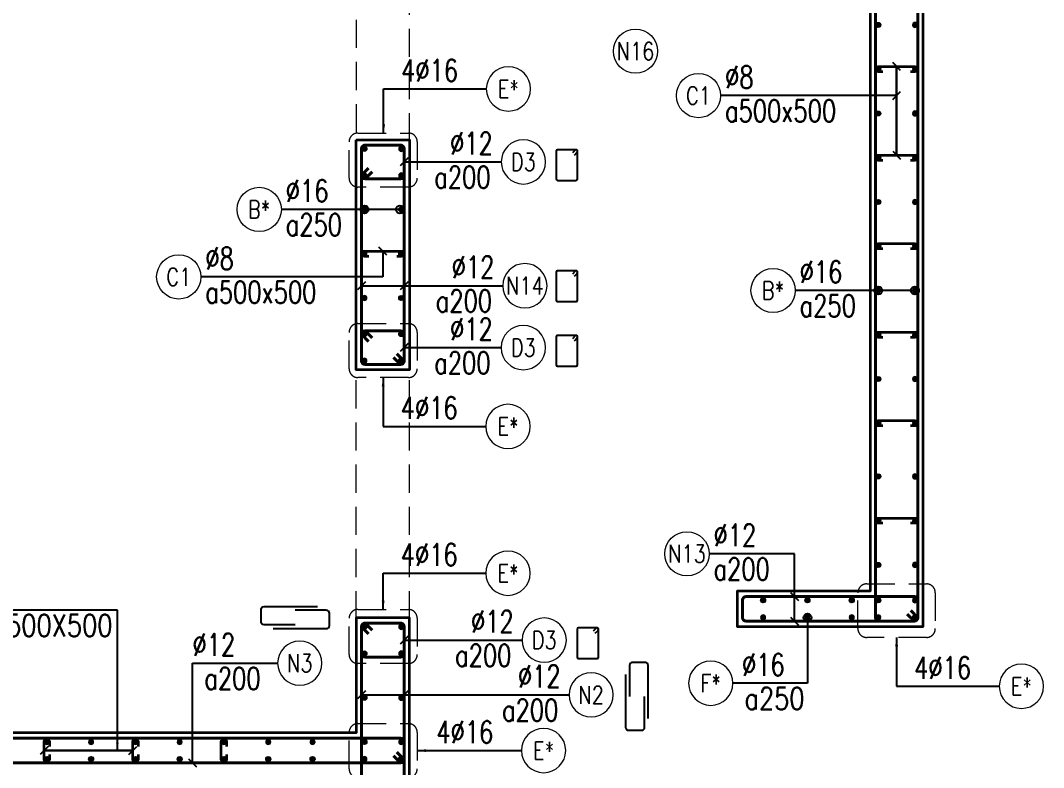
# Model space of a CAD drawing. Header units: millimetres. Extents: x 738475 to 1279438, y -34239 to 156422.
# Drawn here: x 1065577 to 1071351, y 141270 to 145490 of the extents above; entities that cross this region are included whole.
import ezdxf
from ezdxf.enums import TextEntityAlignment as Align

# ---------------------------------------------------------------- set-up
doc = ezdxf.new("R2010")
doc.units = ezdxf.units.MM
doc.header["$MEASUREMENT"] = 0
doc.linetypes.add('HIDDEN2', pattern=[4.7625, 3.175, -1.5875])
doc.layers.get('0').update_dxf_attribs({"lineweight": 20})
for name, color, linetype, lineweight in [('KC-LEADER', 153, 'Continuous', 18), ('KC-THEP', 6, 'Continuous', 40), ('NDC_S_BEAM', 3, 'HIDDEN2', 20), ('NDC_S_DIM', 1, 'Continuous', 15), ('NDC_S_HIDDEN', 8, 'HIDDEN2', 13), ('NDC_S_LEADER', 1, 'Continuous', 15), ('NDC_S_REBAR', 4, 'Continuous', 35), ('NDC_S_STIRRUP', 4, 'Continuous', 40), ('NDC_S_VN TEXT', 7, 'Continuous', 20), ('NDC_S_WALL', 6, 'Continuous', 35)]:
    doc.layers.add(name, color=color, linetype=linetype, lineweight=lineweight)
doc.layers.add('Leader', color=6, linetype='Continuous')
doc.layers.add('Ligature', color=1, linetype='Continuous')
doc.styles.add('NDC_ARIAL', font='arial.ttf', dxfattribs={"width": 0.85})
doc.styles.add('NDC_DIM', font='', dxfattribs={"width": 0.75})
doc.styles.add('NDC_EN TXT', font='romans.shx', dxfattribs={"width": 0.8})
doc.styles.get('NDC_DIM').set_extended_font_data('Dotum')
doc.dimstyles.new('NDC_1-50', dxfattribs={"dimscale": 50, "dimtxt": 2.5, "dimasz": 1, "dimexe": 1.5, "dimexo": 0, "dimgap": 0.8, "dimtad": 1, "dimdec": 0, "dimdsep": 46, "dimtxsty": 'NDC_ARIAL', "dimblk": 'DIMMARK', "dimcen": 49999.938995, "dimdle": 1.5, "dimclrd": 1, "dimclre": 1, "dimclrt": 3, "dimadec": 0, "dimazin": 0, "dimtfac": 1, "dimtdec": 0, "dimtix": 1, "dimtmove": 2, "dimatfit": 3, "dimfxl": 1, "dimarcsym": 0})
doc.dimstyles.new('NDC_dim_30', dxfattribs={"dimscale": 30, "dimtxt": 2.5, "dimasz": 1.5, "dimexe": 1.5, "dimexo": 2.5, "dimgap": 1, "dimtad": 1, "dimdec": 0, "dimzin": 0, "dimdsep": 46, "dimtxsty": 'NDC_DIM', "dimblk": 'DIMMARK', "dimcen": 0.09, "dimdle": 1.2, "dimclrd": 1, "dimclre": 1, "dimclrt": 3, "dimadec": 0, "dimazin": 0, "dimtfac": 1, "dimtdec": 0, "dimtix": 1, "dimtofl": 0, "dimtmove": 0, "dimatfit": 3, "dimfxl": 6, "dimfxlon": 1, "dimtolj": 1, "dimtzin": 0, "dimarcsym": 0})

# ---------------------------------------------------------------- blocks, each defined once
blk = doc.blocks.new('THEP')
at = {"layer": 'KC-LEADER', "color": 6}
blk.add_circle((0, 0), 14, dxfattribs=at)
at = {"layer": 'KC-THEP'}
for p, q in [((-14, 0), (14, 0)), ((9.9, 9.9), (-9.9, -9.9)), ((-9.9, 9.9), (9.9, -9.9)), ((0, 14), (0, -14))]:
    blk.add_line(p, q, dxfattribs=at)
blk = doc.blocks.new('DIMMARK')
at = {"layer": 'NDC_S_DIM', "color": 1}
blk.add_line((-1.5, 0), (1, 0), dxfattribs=at)
at = {"layer": 'NDC_S_DIM', "color": 2, "const_width": 0.1}
blk.add_lwpolyline([(-0.42, -0.42), (0.42, 0.42)], dxfattribs=at)
blk = doc.blocks.new('*U13')
blk.add_circle((-2.5, 0), 2.5)
at = {"layer": 'NDC_S_VN TEXT', "color": 3, "style": 'NDC_EN TXT', "width": 0.75}
blk.add_attdef('DK1', (0.5, 0.85), '', height=2.5, dxfattribs=at)
at = {"layer": 'NDC_S_VN TEXT', "color": 7, "style": 'NDC_EN TXT', "width": 0.8}
blk.add_attdef('SH2', text='', height=2, dxfattribs=at).set_placement((-2.5, 0), align=Align.MIDDLE)
blk = doc.blocks.new('*U11')
blk.add_circle((-2.5, 0), 2.5)
at = {"layer": 'NDC_S_VN TEXT', "color": 3, "style": 'NDC_EN TXT', "width": 0.75}
for tag, p in [('DK1', (0.5, 0.85)), ('KC1', (0.5, -2.97))]:
    blk.add_attdef(tag, p, '', height=2.5, dxfattribs=at)
at = {"layer": 'NDC_S_VN TEXT', "color": 7, "style": 'NDC_EN TXT', "width": 0.8}
blk.add_attdef('SH2', text='', height=2, dxfattribs=at).set_placement((-2.5, 0), align=Align.MIDDLE)
blk = doc.blocks.new('A$C72321851')
at = {"layer": 'Ligature'}
for points in [[(-60.9, -129.3), (-60.9, 170.9, -0.414214), (-43.3, 188.5), (25.8, 188.5, -0.414214), (43.4, 170.9), (43.4, -4.3)], [(-39.7, -4.3), (-39.7, -179.5, 0.414214), (-22.1, -197.1), (47, -197.1, 0.414214), (64.6, -179.5), (64.6, 120.7)]]:
    blk.add_lwpolyline(points, format="xyb", dxfattribs=at)
blk = doc.blocks.new('*U10')
blk.add_circle((2.5, 0), 2.5)
at = {"layer": 'NDC_S_VN TEXT', "color": 3, "style": 'NDC_EN TXT'}
for tag, width, p in [('DK2', 0.75, (-0.85, 0.85)), ('KC2', 0.8, (-0.85, -2.97))]:
    blk.add_attdef(tag, text='', height=2.5, dxfattribs=dict(at, width=width)).set_placement(p, align=Align.RIGHT)
at = {"layer": 'NDC_S_VN TEXT', "color": 7, "style": 'NDC_EN TXT', "width": 0.8}
blk.add_attdef('SH3', text='', height=2, dxfattribs=at).set_placement((2.5, 0), align=Align.MIDDLE)
blk = doc.blocks.new('*U12')
blk.add_circle((-2.5, 0), 2.5)
at = {"layer": 'NDC_S_VN TEXT', "color": 3, "style": 'NDC_EN TXT', "width": 0.75}
for tag, p in [('DK1', (0.5, 0.85)), ('KC1', (0.5, -2.97))]:
    blk.add_attdef(tag, p, '', height=2.5, dxfattribs=at)
at = {"layer": 'NDC_S_VN TEXT', "color": 7, "style": 'NDC_EN TXT', "width": 0.8}
blk.add_attdef('SH2', text='', height=2, dxfattribs=at).set_placement((-2.5, 0), align=Align.MIDDLE)

msp = doc.modelspace()

# ---------------------------------------------------------------- linework, layer by layer
msp.add_circle((1069047.821, 145316.198), 125)
at = {"layer": 'Ligature'}
for points in [[(1068702.862, 144729.717), (1068718.828, 144745.683, 0.66817864), (1068713.054, 144759.621), (1068608.425, 144759.621, 0.41421356), (1068600.261, 144751.456), (1068600.261, 144594.348, 0.41421356), (1068608.426, 144586.184), (1068713.054, 144586.184, 0.41421356), (1068721.219, 144594.348), (1068721.219, 144751.456, 0.66817864), (1068707.281, 144757.229), (1068691.315, 144741.264)], [(1068702.834, 144045.288), (1068718.8, 144061.253, 0.66817864), (1068713.026, 144075.192), (1068608.397, 144075.192, 0.41421356), (1068600.232, 144067.027), (1068600.233, 143909.919, 0.41421356), (1068608.397, 143901.754), (1068713.026, 143901.754, 0.41421356), (1068721.191, 143909.919), (1068721.191, 144067.027, 0.66817864), (1068707.253, 144072.8), (1068691.287, 144056.834)], [(1068702.834, 143680.687), (1068718.8, 143696.652, 0.66817864), (1068713.026, 143710.591), (1068608.397, 143710.591, 0.41421356), (1068600.232, 143702.426), (1068600.233, 143545.318, 0.41421356), (1068608.397, 143537.153), (1068713.026, 143537.153, 0.41421356), (1068721.191, 143545.318), (1068721.191, 143702.426, 0.66817864), (1068707.253, 143708.199), (1068691.287, 143692.233)], [(1068820.534, 142028.801), (1068836.5, 142044.767, 0.66817864), (1068830.726, 142058.705), (1068726.097, 142058.705, 0.41421356), (1068717.933, 142050.54), (1068717.933, 141893.433, 0.41421356), (1068726.097, 141885.268), (1068830.726, 141885.268, 0.41421356), (1068838.891, 141893.433), (1068838.891, 142050.54, 0.66817864), (1068824.953, 142056.314), (1068808.987, 142040.348)]]:
    msp.add_lwpolyline(points, format="xyb", dxfattribs=at)
at = {"layer": 'NDC_S_BEAM', "ltscale": 50}
for p, q in [((1067471.673, 146207.897), (1067471.673, 144807.897)), ((1067771.673, 144807.897), (1067771.673, 146207.897)), ((1067471.673, 142107.897), (1067471.673, 143507.897)), ((1067771.673, 142107.897), (1067771.673, 143507.897))]:
    msp.add_line(p, q, dxfattribs=at)
at = {"layer": 'NDC_S_HIDDEN', "ltscale": 50}
for points in [[(1067481.406, 144853.843), (1067766.162, 144853.843, -0.41421356), (1067816.162, 144803.843), (1067816.162, 144598.835, -0.41421356), (1067766.162, 144548.835), (1067481.406, 144548.835, -0.41421356), (1067431.406, 144598.835), (1067431.406, 144803.843, -0.41421356)], [(1067481.406, 143777.732), (1067766.162, 143777.732, -0.41421356), (1067816.162, 143727.732), (1067816.162, 143522.724, -0.41421356), (1067766.162, 143472.724), (1067481.406, 143472.724, -0.41421356), (1067431.406, 143522.724), (1067431.406, 143727.732, -0.41421356)], [(1070352.719, 142307.148), (1070689.929, 142307.148, -0.41421356), (1070739.929, 142257.148), (1070739.929, 142054.892, -0.41421356), (1070689.929, 142004.892), (1070352.719, 142004.892, -0.41421356), (1070302.719, 142054.892), (1070302.719, 142257.148, -0.41421356)], [(1067481.406, 142162.901), (1067766.162, 142162.901, -0.41421356), (1067816.162, 142112.901), (1067816.162, 141907.893, -0.41421356), (1067766.162, 141857.893), (1067481.406, 141857.893, -0.41421356), (1067431.406, 141907.893), (1067431.406, 142112.901, -0.41421356)], [(1067481.406, 141518.185), (1067766.162, 141518.185, -0.41421356), (1067816.162, 141468.185), (1067816.162, 141263.177, -0.41421356), (1067766.162, 141213.177), (1067481.406, 141213.177, -0.41421356), (1067431.406, 141263.177), (1067431.406, 141468.185, -0.41421356)]]:
    msp.add_lwpolyline(points, format="xyb", close=True, dxfattribs=at)
at = {"layer": 'NDC_S_REBAR'}
for points in [[(1070443.16, 145199.354), (1070418.16, 145199.354, -1), (1070418.16, 145229.354), (1070625.185, 145229.354, -1), (1070625.185, 145199.354), (1070600.185, 145199.354)], [(1070443.16, 144699.354), (1070418.16, 144699.354, -1), (1070418.16, 144729.354), (1070625.185, 144729.354, -1), (1070625.185, 144699.354), (1070600.185, 144699.354)], [(1067543.16, 144157.18), (1067518.16, 144157.18, -1), (1067518.16, 144187.18), (1067725.185, 144187.18, -1), (1067725.185, 144157.18), (1067700.185, 144157.18)], [(1070443.16, 144199.354), (1070418.16, 144199.354, -1), (1070418.16, 144229.354), (1070625.185, 144229.354, -1), (1070625.185, 144199.354), (1070600.185, 144199.354)], [(1070443.16, 143699.354), (1070418.16, 143699.354, -1), (1070418.16, 143729.354), (1070625.185, 143729.354, -1), (1070625.185, 143699.354), (1070600.185, 143699.354)], [(1070443.16, 143199.354), (1070418.16, 143199.354, -1), (1070418.16, 143229.354), (1070625.185, 143229.354, -1), (1070625.185, 143199.354), (1070600.185, 143199.354)], [(1070443.16, 142649.354), (1070418.16, 142649.354, -1), (1070418.16, 142679.354), (1070625.185, 142679.354, -1), (1070625.185, 142649.354), (1070600.185, 142649.354)], [(1065740.185, 141343.051), (1065740.185, 141318.051, -1), (1065710.185, 141318.051), (1065710.185, 141414.354, -1), (1065740.185, 141414.354), (1065740.185, 141389.354)], [(1066240.185, 141343.051), (1066240.185, 141318.051, -1), (1066210.185, 141318.051), (1066210.185, 141414.354, -1), (1066240.185, 141414.354), (1066240.185, 141389.354)], [(1066740.185, 141343.051), (1066740.185, 141318.051, -1), (1066710.185, 141318.051), (1066710.185, 141414.354, -1), (1066740.185, 141414.354), (1066740.185, 141389.354)]]:
    msp.add_lwpolyline(points, format="xyb", dxfattribs=at)
at = {"layer": 'NDC_S_STIRRUP'}
for points in [[(1070601.673, 142156.203), (1070641.673, 142116.203, -0.41421356), (1070621.673, 142096.203), (1070421.673, 142096.203, -0.41421356), (1070401.673, 142116.203), (1070401.673, 149316.203, -0.41421356), (1070421.673, 149336.203), (1070621.673, 149336.203, -0.41421356), (1070641.673, 149316.203), (1070641.673, 142116.203, -0.41421356), (1070621.673, 142096.203), (1070581.673, 142136.203)], [(1067541.673, 144655.233), (1067501.673, 144615.233, 0.41421356), (1067521.673, 144595.233), (1067721.673, 144595.233, 0.41421356), (1067741.673, 144615.233), (1067741.673, 144766.203, 0.41421356), (1067721.673, 144786.203), (1067521.673, 144786.203, 0.41421356), (1067501.673, 144766.203), (1067501.673, 144615.233, 0.41421356), (1067521.673, 144595.233), (1067561.673, 144635.233)], [(1067701.701, 143606.203), (1067741.701, 143566.203, -0.41421356), (1067721.701, 143546.203), (1067521.701, 143546.203, -0.41421356), (1067501.701, 143566.203), (1067501.701, 144766.203, -0.41421356), (1067521.701, 144786.203), (1067721.701, 144786.203, -0.41421356), (1067741.701, 144766.203), (1067741.701, 143566.203, -0.41421356), (1067721.701, 143546.203), (1067681.701, 143586.203)], [(1067541.673, 143677.173), (1067501.673, 143717.173, -0.41421356), (1067521.673, 143737.173), (1067721.673, 143737.173, -0.41421356), (1067741.673, 143717.173), (1067741.673, 143566.203, -0.41421356), (1067721.673, 143546.203), (1067521.673, 143546.203, -0.41421356), (1067501.673, 143566.203), (1067501.673, 143717.173, -0.41421356), (1067521.673, 143737.173), (1067561.673, 143697.173)], [(1070581.673, 142136.203), (1070621.673, 142096.203, 0.41421356), (1070641.673, 142116.203), (1070641.673, 142216.203, 0.41421356), (1070621.673, 142236.203), (1069671.673, 142236.203, 0.41421356), (1069651.673, 142216.203), (1069651.673, 142116.203, 0.41435759), (1069671.673, 142096.203), (1070621.673, 142096.203, 0.41421356), (1070641.673, 142116.203), (1070601.673, 142156.203)], [(1067541.673, 142025.287), (1067501.673, 142065.287, -0.41421356), (1067521.673, 142085.287), (1067721.673, 142085.287, -0.41421356), (1067741.673, 142065.287), (1067741.673, 141914.317, -0.41421356), (1067721.673, 141894.317), (1067521.673, 141894.317, -0.41421356), (1067501.673, 141914.317), (1067501.673, 142065.287, -0.41421356), (1067521.673, 142085.287), (1067561.673, 142045.287)], [(1067701.701, 140256.203), (1067741.701, 140216.203, -0.41421356), (1067721.701, 140196.203), (1067521.701, 140196.203, -0.41421356), (1067501.701, 140216.203), (1067501.701, 142066.203, -0.41421356), (1067521.701, 142086.203), (1067721.701, 142086.203, -0.41421356), (1067741.701, 142066.203), (1067741.701, 140216.203, -0.41421356), (1067721.701, 140196.203), (1067681.701, 140236.203)], [(1067681.673, 141336.203), (1067721.673, 141296.203, 0.41421356), (1067741.673, 141316.203), (1067741.673, 141416.203, 0.41421356), (1067721.673, 141436.203), (1064321.673, 141436.203, 0.41421356), (1064301.673, 141416.203), (1064301.673, 141316.203, 0.41435759), (1064321.673, 141296.203), (1067721.673, 141296.203, 0.41421356), (1067741.673, 141316.203), (1067701.673, 141356.203)]]:
    msp.add_lwpolyline(points, format="xyb", dxfattribs=at)
at = {"layer": 'NDC_S_WALL'}
for points in [[(1064271.673, 149366.203), (1064271.673, 140166.203), (1067771.673, 140166.203), (1067771.673, 142116.203), (1067471.673, 142116.203), (1067471.673, 141466.203), (1064771.673, 141466.203), (1064771.673, 146866.203)], [(1070371.673, 146866.203), (1070371.673, 142266.203), (1069621.673, 142266.203), (1069621.673, 142066.203), (1070671.673, 142066.203), (1070671.673, 146666.203)]]:
    msp.add_lwpolyline(points, dxfattribs=at)
msp.add_lwpolyline([(1067471.673, 144816.203), (1067771.673, 144816.203), (1067771.673, 143516.203), (1067471.673, 143516.203)], close=True, dxfattribs=at)

# ---------------------------------------------------------------- block references
at = {"layer": 'KC-THEP'}
for p, rotation in [((1070418.16, 145464.354), 189.6685644363809), ((1070418.16, 145214.354), 189.6685644363809), ((1070418.16, 144964.354), 189.6685644363809), ((1067518.16, 144764.354), 189.6685644363809), ((1070418.16, 144714.354), 189.6685644363809), ((1067518.16, 144614.354), 189.6685644363809), ((1070418.16, 144464.354), 189.6685644363809), ((1067725.185, 144422.18), 9.668564436380946), ((1067725.185, 144172.18), 9.668564436380946), ((1070418.16, 144214.354), 189.6685644363809), ((1070418.16, 143964.354), 189.6685644363809), ((1067725.185, 143922.18), 9.668564436380946), ((1067725.185, 143718.051), 9.668564436380946), ((1070418.16, 143714.354), 189.6685644363809), ((1067725.185, 143568.051), 9.668564436380946), ((1070418.16, 143464.354), 189.6685644363809), ((1070418.16, 143214.354), 189.6685644363809), ((1070418.16, 142914.354), 189.6685644363809), ((1070418.16, 142664.354), 189.6685644363809), ((1070418.16, 142414.354), 189.6685644363809), ((1069768.16, 142214.354), 189.6685644363809), ((1070018.16, 142214.354), 189.6685644363809), ((1070268.16, 142214.354), 189.6685644363809), ((1070418.16, 142214.354), 189.6685644363809), ((1070625.185, 142118.051), 9.66856443638095), ((1067518.16, 142064.354), 189.6685644363809), ((1067518.16, 141914.354), 189.6685644363809), ((1067518.16, 141664.354), 189.6685644363809), ((1067518.16, 141414.354), 189.6685644363809), ((1065725.185, 141318.051), 9.668564436380946), ((1065975.185, 141318.051), 9.668564436380946), ((1066225.185, 141318.051), 9.668564436380946), ((1066475.185, 141318.051), 9.668564436380946), ((1066725.185, 141318.051), 9.668564436380946), ((1066975.185, 141318.051), 9.668564436380946), ((1067225.185, 141318.051), 9.668564436380946), ((1067725.185, 141318.051), 9.66856443638095)]:
    msp.add_blockref('THEP', p, dxfattribs=dict(at, rotation=rotation))
at = {"layer": 'KC-THEP', "xscale": -1}
for p, rotation in [((1070625.185, 145464.354), 170.331435563619), ((1070625.185, 145214.354), 170.331435563619), ((1070625.185, 144964.354), 170.331435563619), ((1067725.185, 144764.354), 170.331435563619), ((1070625.185, 144714.354), 170.331435563619), ((1067725.185, 144614.354), 170.331435563619), ((1070625.185, 144464.354), 170.331435563619), ((1067518.16, 144422.18), 350.3314355636191), ((1067518.16, 144172.18), 350.3314355636191), ((1070625.185, 144214.354), 170.331435563619), ((1070625.185, 143964.354), 170.331435563619), ((1067518.16, 143922.18), 350.3314355636191), ((1067518.16, 143718.051), 350.3314355636191), ((1070625.185, 143714.354), 170.331435563619), ((1067518.16, 143568.051), 350.3314355636191), ((1070625.185, 143464.354), 170.331435563619), ((1070625.185, 143214.354), 170.331435563619), ((1070625.185, 142914.354), 170.331435563619), ((1070625.185, 142664.354), 170.331435563619), ((1070625.185, 142414.354), 170.331435563619), ((1070625.185, 142214.354), 170.331435563619), ((1069768.16, 142118.051), 350.3314355636191), ((1070018.16, 142118.051), 350.3314355636191), ((1070268.16, 142118.051), 350.3314355636191), ((1070418.16, 142118.051), 350.3314355636191), ((1067725.185, 142064.354), 170.331435563619), ((1067725.185, 141914.354), 170.331435563619), ((1067725.185, 141664.354), 170.331435563619), ((1065725.185, 141414.354), 170.331435563619), ((1065975.185, 141414.354), 170.331435563619), ((1066225.185, 141414.354), 170.331435563619), ((1066475.185, 141414.354), 170.331435563619), ((1066725.185, 141414.354), 170.331435563619), ((1066975.185, 141414.354), 170.331435563619), ((1067225.185, 141414.354), 170.331435563619), ((1067725.185, 141414.354), 170.331435563619), ((1067518.16, 141318.051), 350.3314355636191)]:
    msp.add_blockref('THEP', p, dxfattribs=dict(at, rotation=rotation))
at = {"layer": 'Leader', "xscale": -1, "rotation": 270.0000000000001}
msp.add_blockref('A$C72321851', (1067131.646, 142115.386), dxfattribs=at)
at = {"layer": 'Leader', "xscale": -1}
msp.add_blockref('A$C72321851', (1069057.429, 141675.638), dxfattribs=at)
at = {"layer": 'NDC_S_VN TEXT'}
ref = msp.add_blockref('*U13', (1068205.525, 145102.703), dxfattribs=dict(at, xscale=-50, yscale=50, zscale=50))
ref.add_attrib('SH2', 'E*', dxfattribs={"color": 7, "height": 100, "style": 'NDC_EN TXT', "width": 0.8}).set_placement((1068330.525, 145102.703), align=Align.MIDDLE)
ref.add_attrib('DK1', '4%%C16', (1067725.168, 145144.978), dxfattribs={"color": 3, "height": 125, "style": 'NDC_EN TXT', "width": 0.75})
at = {"layer": 'NDC_S_VN TEXT', "xscale": 50, "yscale": 50, "zscale": 50}
for name, p, values in [('*U12', (1069528.359, 145064.993), {'SH2': 'C1', 'DK1': '%%c8', 'KC1': 'a500x500'}), ('*U11', (1067049.214, 144422.18), {'SH2': 'B*', 'DK1': '%%C16', 'KC1': 'a250'}), ('*U12', (1066595.229, 144040.906), {'SH2': 'C1', 'DK1': '%%c8', 'KC1': 'a500x500'}), ('*U11', (1069949.214, 143964.354), {'SH2': 'B*', 'DK1': '%%C16', 'KC1': 'a250'}), ('*U11', (1069463.274, 142477.222), {'SH2': 'N13', 'DK1': '%%C12', 'KC1': 'a200'})]:
    msp.add_blockref(name, p, dxfattribs=at).add_auto_attribs(values)
at = {"layer": 'NDC_S_VN TEXT'}
ref = msp.add_blockref('*U11', (1068289.938, 144690.718), dxfattribs=dict(at, xscale=-50, yscale=50, zscale=50))
ref.add_attrib('SH2', 'D3', dxfattribs={"color": 7, "height": 100, "style": 'NDC_EN TXT', "width": 0.8}).set_placement((1068414.938, 144690.718), align=Align.MIDDLE)
ref.add_attrib('DK1', '%%C12', (1068001.545, 144732.993), dxfattribs={"color": 3, "height": 125, "style": 'NDC_EN TXT', "width": 0.75})
ref.add_attrib('KC1', 'a200', (1067912.259, 144542.091), dxfattribs={"color": 3, "height": 125, "style": 'NDC_EN TXT', "width": 0.75})
ref = msp.add_blockref('*U11', (1068298.507, 143991.384), dxfattribs=dict(at, xscale=-50, yscale=50, zscale=50))
ref.add_attrib('SH2', 'N14', dxfattribs={"color": 7, "height": 100, "style": 'NDC_EN TXT', "width": 0.8}).set_placement((1068423.507, 143991.384), align=Align.MIDDLE)
ref.add_attrib('DK1', '%%C12', (1068010.114, 144033.659), dxfattribs={"color": 3, "height": 125, "style": 'NDC_EN TXT', "width": 0.75})
ref.add_attrib('KC1', 'a200', (1067920.828, 143842.757), dxfattribs={"color": 3, "height": 125, "style": 'NDC_EN TXT', "width": 0.75})
ref = msp.add_blockref('*U11', (1068289.91, 143641.688), dxfattribs=dict(at, xscale=-50, yscale=50, zscale=50))
ref.add_attrib('SH2', 'D3', dxfattribs={"color": 7, "height": 100, "style": 'NDC_EN TXT', "width": 0.8}).set_placement((1068414.91, 143641.688), align=Align.MIDDLE)
ref.add_attrib('DK1', '%%C12', (1068001.517, 143683.963), dxfattribs={"color": 3, "height": 125, "style": 'NDC_EN TXT', "width": 0.75})
ref.add_attrib('KC1', 'a200', (1067912.231, 143493.06), dxfattribs={"color": 3, "height": 125, "style": 'NDC_EN TXT', "width": 0.75})
ref = msp.add_blockref('*U13', (1068203.093, 143196.673), dxfattribs=dict(at, xscale=-50, yscale=50, zscale=50))
ref.add_attrib('SH2', 'E*', dxfattribs={"color": 7, "height": 100, "style": 'NDC_EN TXT', "width": 0.8}).set_placement((1068328.093, 143196.673), align=Align.MIDDLE)
ref.add_attrib('DK1', '4%%C16', (1067722.736, 143238.948), dxfattribs={"color": 3, "height": 125, "style": 'NDC_EN TXT', "width": 0.75})
ref = msp.add_blockref('*U13', (1068203.093, 142367.597), dxfattribs=dict(at, xscale=-50, yscale=50, zscale=50))
ref.add_attrib('SH2', 'E*', dxfattribs={"color": 7, "height": 100, "style": 'NDC_EN TXT', "width": 0.8}).set_placement((1068328.093, 142367.597), align=Align.MIDDLE)
ref.add_attrib('DK1', '4%%C16', (1067722.736, 142409.872), dxfattribs={"color": 3, "height": 125, "style": 'NDC_EN TXT', "width": 0.75})
ref = msp.add_blockref('*U10', (1065310.723, 142158.977), dxfattribs=dict(at, xscale=-50, yscale=50, zscale=50))
ref.add_attrib('SH3', 'C3', dxfattribs={"color": 7, "height": 100, "style": 'NDC_EN TXT', "width": 0.8}).set_placement((1065185.723, 142158.977), align=Align.MIDDLE)
ref.add_attrib('DK2', '%%c8', dxfattribs={"color": 3, "height": 125, "style": 'NDC_EN TXT', "width": 0.75}).set_placement((1065513.937, 142201.253), align=Align.RIGHT)
ref.add_attrib('KC2', 'a500X500', dxfattribs={"color": 3, "height": 125, "style": 'NDC_EN TXT', "width": 0.8}).set_placement((1066096.08, 142010.35), align=Align.RIGHT)
ref = msp.add_blockref('*U11', (1068407.61, 141989.802), dxfattribs=dict(at, xscale=-50, yscale=50, zscale=50))
ref.add_attrib('SH2', 'D3', dxfattribs={"color": 7, "height": 100, "style": 'NDC_EN TXT', "width": 0.8}).set_placement((1068532.61, 141989.802), align=Align.MIDDLE)
ref.add_attrib('DK1', '%%C12', (1068119.217, 142032.077), dxfattribs={"color": 3, "height": 125, "style": 'NDC_EN TXT', "width": 0.75})
ref.add_attrib('KC1', 'a200', (1068029.931, 141841.175), dxfattribs={"color": 3, "height": 125, "style": 'NDC_EN TXT', "width": 0.75})
ref = msp.add_blockref('*U11', (1067028.022, 141859.532), dxfattribs=dict(at, xscale=-50, yscale=50, zscale=50))
ref.add_attrib('SH2', 'N3', dxfattribs={"color": 7, "height": 100, "style": 'NDC_EN TXT', "width": 0.8}).set_placement((1067153.022, 141859.532), align=Align.MIDDLE)
ref.add_attrib('DK1', '%%C12', (1066547.665, 141901.808), dxfattribs={"color": 3, "height": 125, "style": 'NDC_EN TXT', "width": 0.75})
ref.add_attrib('KC1', 'a200', (1066614.629, 141710.905), dxfattribs={"color": 3, "height": 125, "style": 'NDC_EN TXT', "width": 0.75})
ref = msp.add_blockref('*U10', (1069597.319, 141746.142), dxfattribs=dict(at, xscale=-50, yscale=50, zscale=50))
ref.add_attrib('SH3', 'F*', dxfattribs={"color": 7, "height": 100, "style": 'NDC_EN TXT', "width": 0.8}).set_placement((1069472.319, 141746.142), align=Align.MIDDLE)
ref.add_attrib('DK2', '%%C16', dxfattribs={"color": 3, "height": 125, "style": 'NDC_EN TXT', "width": 0.75}).set_placement((1069889.819, 141788.417), align=Align.RIGHT)
ref.add_attrib('KC2', 'a250', dxfattribs={"color": 3, "height": 125, "style": 'NDC_EN TXT', "width": 0.8}).set_placement((1070001.724, 141597.515), align=Align.RIGHT)
ref = msp.add_blockref('*U13', (1071100.634, 141728.842), dxfattribs=dict(at, xscale=-50, yscale=50, zscale=50))
ref.add_attrib('SH2', 'E*', dxfattribs={"color": 7, "height": 100, "style": 'NDC_EN TXT', "width": 0.8}).set_placement((1071225.634, 141728.842), align=Align.MIDDLE)
ref.add_attrib('DK1', '4%%C16', (1070620.277, 141771.117), dxfattribs={"color": 3, "height": 125, "style": 'NDC_EN TXT', "width": 0.75})
ref = msp.add_blockref('*U11', (1068672.51, 141680.497), dxfattribs=dict(at, xscale=-50, yscale=50, zscale=50))
ref.add_attrib('SH2', 'N2', dxfattribs={"color": 7, "height": 100, "style": 'NDC_EN TXT', "width": 0.8}).set_placement((1068797.51, 141680.497), align=Align.MIDDLE)
ref.add_attrib('DK1', '%%C12', (1068384.117, 141722.772), dxfattribs={"color": 3, "height": 125, "style": 'NDC_EN TXT', "width": 0.75})
ref.add_attrib('KC1', 'a200', (1068294.831, 141531.87), dxfattribs={"color": 3, "height": 125, "style": 'NDC_EN TXT', "width": 0.75})
ref = msp.add_blockref('*U13', (1068404.29, 141365.681), dxfattribs=dict(at, xscale=-50, yscale=50, zscale=50))
ref.add_attrib('SH2', 'E*', dxfattribs={"color": 7, "height": 100, "style": 'NDC_EN TXT', "width": 0.8}).set_placement((1068529.29, 141365.681), align=Align.MIDDLE)
ref.add_attrib('DK1', '4%%C16', (1067923.933, 141407.956), dxfattribs={"color": 3, "height": 125, "style": 'NDC_EN TXT', "width": 0.75})

# ---------------------------------------------------------------- texts
at = {"layer": 'NDC_S_VN TEXT', "color": 7, "style": 'NDC_EN TXT', "width": 0.8}
msp.add_attdef('N16', text='3', height=100, dxfattribs=at).set_placement((1069047.821, 145316.198), align=Align.MIDDLE)

# ---------------------------------------------------------------- leaders
at = {"layer": 'NDC_S_LEADER'}
for points, dimstyle, override in [([(1070521.673, 145229.354), (1070521.673, 144729.354)], 'NDC_dim_30', {"dimtad": 0, "dimldrblk": 'Oblique'}), ([(1070521.673, 144729.354), (1070521.673, 145229.354)], 'NDC_dim_30', {"dimtad": 0, "dimldrblk": 'Oblique'}), ([(1067626.215, 144853.843), (1067626.215, 145102.703), (1068207.794, 145102.703)], 'NDC_1-50', {"dimgap": 0.8, "dimtad": 0}), ([(1070521.673, 145064.992), (1069528.359, 145064.992)], 'NDC_dim_30', {"dimtad": 0, "dimldrblk": 'Oblique'}), ([(1067741.673, 144690.718), (1068292.012, 144690.718)], 'NDC_dim_30', {"dimtad": 0, "dimldrblk": 'Oblique'}), ([(1067718.132, 144422.481), (1067049.214, 144422.18)], 'NDC_dim_30', {"dimtad": 0, "dimldrblk": 'Origin'}), ([(1067518.16, 144422.18), (1067049.214, 144422.18)], 'NDC_dim_30', {"dimtad": 0, "dimldrblk": 'Origin'}), ([(1067621.673, 144187.18), (1067621.673, 144041.191), (1066595.229, 144040.937)], 'NDC_dim_30', {"dimtad": 0, "dimldrblk": 'Oblique'}), ([(1067501.673, 143991.203), (1068298.507, 143991.203)], 'NDC_dim_30', {"dimtad": 0, "dimldrblk": 'Oblique'}), ([(1067741.673, 143991.203), (1068298.507, 143991.203)], 'NDC_dim_30', {"dimtad": 0, "dimldrblk": 'Oblique'}), ([(1070625.185, 143964.354), (1069949.214, 143964.354)], 'NDC_dim_30', {"dimtad": 0, "dimldrblk": 'Origin'}), ([(1070418.16, 143964.354), (1069949.214, 143964.354)], 'NDC_dim_30', {"dimtad": 0, "dimldrblk": 'Origin'}), ([(1067741.644, 143641.688), (1068291.984, 143641.688)], 'NDC_dim_30', {"dimtad": 0, "dimldrblk": 'Oblique'}), ([(1067623.784, 143472.724), (1067623.784, 143196.673), (1068205.363, 143196.673)], 'NDC_1-50', {"dimgap": 0.8, "dimtad": 0}), ([(1069944.897, 142236.203), (1069944.897, 142477.041), (1069463.274, 142477.192)], 'NDC_dim_30', {"dimtad": 0, "dimldrblk": 'Oblique'}), ([(1069944.897, 142096.203), (1069944.897, 142477.041), (1069463.274, 142477.041)], 'NDC_dim_30', {"dimtad": 0, "dimldrblk": 'Oblique'}), ([(1067623.784, 142162.901), (1067623.784, 142367.597), (1068205.363, 142367.597)], 'NDC_1-50', {"dimgap": 0.8, "dimtad": 0}), ([(1066123.619, 141366.203), (1066123.619, 142158.977), (1065310.723, 142158.977)], 'NDC_dim_30', {"dimgap": 1, "dimtad": 0}), ([(1070018.471, 142116.837), (1070017.931, 141745.961), (1069597.319, 141745.961)], 'NDC_dim_30', {"dimgap": 1, "dimtad": 0, "dimldrblk": 'Origin'}), ([(1067741.673, 141989.802), (1068409.684, 141989.802)], 'NDC_dim_30', {"dimtad": 0, "dimldrblk": 'Oblique'}), ([(1070521.324, 142004.892), (1070521.324, 141728.842), (1071102.904, 141728.842)], 'NDC_1-50', {"dimgap": 0.8, "dimtad": 0}), ([(1066546.946, 141296.203), (1066546.946, 141859.532), (1067028.022, 141859.532)], 'NDC_dim_30', {"dimtad": 0, "dimldrblk": 'Oblique'}), ([(1066546.946, 141296.203), (1066546.946, 141859.532), (1067028.022, 141859.532)], 'NDC_dim_30', {"dimtad": 0, "dimldrblk": 'Oblique'}), ([(1067501.701, 141680.316), (1068672.51, 141680.316)], 'NDC_dim_30', {"dimtad": 0, "dimldrblk": 'Oblique'}), ([(1067741.701, 141680.316), (1068672.51, 141680.316)], 'NDC_dim_30', {"dimtad": 0, "dimldrblk": 'Oblique'}), ([(1065710.185, 141366.203), (1066210.185, 141366.203)], 'NDC_dim_30', {"dimtad": 0, "dimldrblk": 'Oblique'}), ([(1066210.185, 141366.203), (1065710.185, 141366.203)], 'NDC_dim_30', {"dimtad": 0, "dimldrblk": 'Oblique'})]:
    msp.add_leader(points, dimstyle=dimstyle, override=override, dxfattribs=at)
msp.add_leader([(1067816.162, 141365.681), (1068404.29, 141365.681)], dimstyle='NDC_1-50', dxfattribs=at)

doc.saveas('drawing.dxf')
